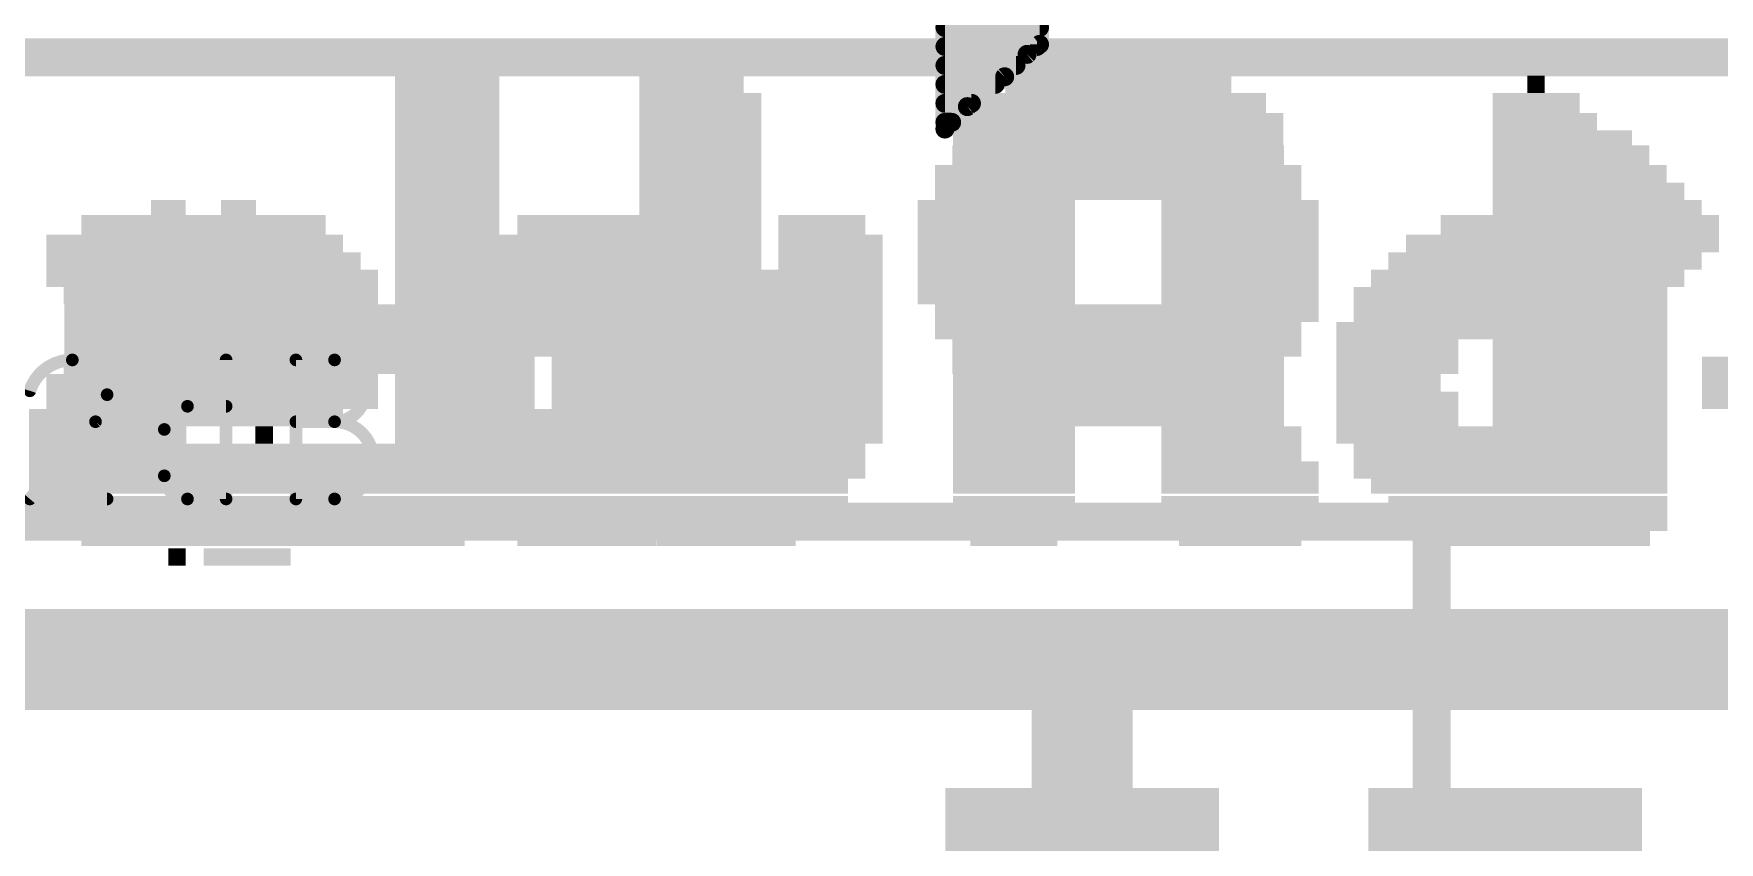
# Model space of a CAD drawing. Extents: x -26.2 to 60.5, y -16.3 to 39.9.
# Drawn here: x 16.53 to 23.3, y 31.02 to 34.27 of the extents above; entities that cross this region are included whole.
import ezdxf

# ---------------------------------------------------------------- set-up
doc = ezdxf.new("R2010")
doc.units = 0
for name, color, linetype in [('16', 140, 'CONTINUOUS'), ('21', 41, 'CONTINUOUS'), ('22', 40, 'CONTINUOUS'), ('49', 6, 'CONTINUOUS')]:
    doc.layers.add(name, color=color, linetype=linetype)

# ---------------------------------------------------------------- blocks, each defined once
blk = doc.blocks.new('RECT')
blk.add_solid([(-0.5, -0.5), (0.5, -0.5), (-0.5, 0.5), (0.5, 0.5)])

msp = doc.modelspace()

# ---------------------------------------------------------------- linework, layer by layer
at = {"layer": '16', "const_width": 0.4064}
for points in [[(20.74, 31.75), (13.97, 31.75)], [(24.13, 31.75), (20.74, 31.75)], [(20.74, 30.734), (20.74, 31.75)]]:
    msp.add_lwpolyline(points, dxfattribs=at)
at = {"layer": '16', "const_width": 0.2032}
for points in [[(20.74, 31.8516, 1), (20.74, 31.6484)], [(20.8416, 31.75, 1), (20.6384, 31.75)], [(20.74, 31.6484, 1), (20.74, 31.8516)]]:
    msp.add_lwpolyline(points, format="xyb", dxfattribs=at)
at = {"layer": '22', "const_width": 0.0762}
for points in [[(20.569, 34.222), (20.569, 36.072)], [(20.189, 34.902), (20.189, 33.882)], [(20.189, 34.29), (20.569, 34.29)], [(20.189, 34.2138), (20.5587, 34.2138)], [(20.429, 34.092), (20.519, 34.182)], [(20.519, 34.182), (20.569, 34.222)], [(20.189, 34.1376), (20.4746, 34.1376)], [(20.189, 34.0614), (20.3908, 34.0614)], [(20.279, 33.972), (20.429, 34.092)], [(20.189, 33.9852), (20.2955, 33.9852)], [(20.189, 33.882), (20.279, 33.972)], [(20.189, 33.909), (20.216, 33.909)]]:
    msp.add_lwpolyline(points, dxfattribs=at)
at = {"layer": '22', "const_width": 0.0381}
for points in [[(20.189, 34.309, 1), (20.189, 34.2709)], [(20.569, 34.2709, 1), (20.569, 34.309)], [(20.189, 34.2328, 1), (20.189, 34.1947)], [(20.5071, 34.1969, 1), (20.5309, 34.1671)], [(20.5325, 34.1685, 1), (20.5055, 34.1955)], [(20.55, 34.222, 1), (20.5881, 34.222)], [(20.5809, 34.2071, 1), (20.5571, 34.2369)], [(20.5587, 34.1947, 1), (20.5587, 34.2328)], [(20.189, 34.1566, 1), (20.189, 34.1185)], [(20.4746, 34.1185, 1), (20.4746, 34.1566)], [(20.189, 34.0804, 1), (20.189, 34.0423)], [(20.3908, 34.0423, 1), (20.3908, 34.0804)], [(20.4155, 34.1055, 1), (20.4425, 34.0785)], [(20.4409, 34.0771, 1), (20.4171, 34.1069)], [(20.189, 34.0042, 1), (20.189, 33.9661)], [(20.2671, 33.9869, 1), (20.2909, 33.9571)], [(20.2925, 33.9585, 1), (20.2655, 33.9855)], [(20.2955, 33.9661, 1), (20.2955, 34.0042)], [(20.189, 33.928, 1), (20.189, 33.8899)], [(20.216, 33.8899, 1), (20.216, 33.928)], [(20.1755, 33.8955, 1), (20.2025, 33.8685)], [(20.17, 33.882, 1), (20.2081, 33.882)]]:
    msp.add_lwpolyline(points, format="xyb", dxfattribs=at)
at = {"layer": '49'}
for points, const_width in [([(24.01, 34.17), (9.01, 34.17)], 0.1524), ([(17.301, 32.9542), (17.301, 32.3954)], 0.0508), ([(17.5814, 32.3954), (17.5814, 32.9542)], 0.0508), ([(17.5814, 32.9542), (17.7367, 32.9542)], 0.0508), ([(17.1458, 32.7679), (17.301, 32.7679)], 0.0508), ([(16.7763, 32.7058), (16.5125, 32.3954)], 0.0508), ([(17.5814, 32.7058), (17.7367, 32.7058)], 0.0508), ([(17.0527, 32.4885), (17.0527, 32.6748)], 0.0508), ([(22.1447, 32.3047), (10.8753, 32.3047)], 0.1524), ([(16.5125, 32.3954), (16.8229, 32.3954)], 0.0508), ([(17.301, 32.3954), (17.1458, 32.3954)], 0.0508), ([(17.7367, 32.3954), (17.5814, 32.3954)], 0.0508), ([(22.1447, 21.0353), (22.1447, 32.3047)], 0.1524)]:
    msp.add_lwpolyline(points, dxfattribs=dict(at, const_width=const_width))
for points, const_width in [([(16.6832, 32.9542, 0.3252), (16.5125, 32.83)], 0.0508), ([(16.8229, 32.8145, 0.4142), (16.6832, 32.9542)], 0.0508), ([(16.6832, 32.9669, 1), (16.6832, 32.9415)], 0.0254), ([(16.6832, 32.9415, 1), (16.6832, 32.9669)], 0.0254), ([(17.3137, 32.9542, 1), (17.2883, 32.9542)], 0.0254), ([(17.5941, 32.9542, 1), (17.5687, 32.9542)], 0.0254), ([(17.5814, 32.9669, 1), (17.5814, 32.9415)], 0.0254), ([(17.7367, 32.7058, 1), (17.7367, 32.9542)], 0.0508), ([(17.7367, 32.9669, 1), (17.7367, 32.9415)], 0.0254), ([(17.7367, 32.9415, 1), (17.7367, 32.9669)], 0.0254), ([(16.5004, 32.8339, 1), (16.5245, 32.8261)], 0.0254), ([(16.7763, 32.7058, 0.2053), (16.8229, 32.8145)], 0.0508), ([(16.8356, 32.8145, 1), (16.8102, 32.8145)], 0.0254), ([(16.8102, 32.8145, 1), (16.8356, 32.8145)], 0.0254), ([(17.1458, 32.7679, 0.4142), (17.0527, 32.6748)], 0.0508), ([(17.1458, 32.7806, 1), (17.1458, 32.7552)], 0.0254), ([(17.1458, 32.7552, 1), (17.1458, 32.7806)], 0.0254), ([(17.301, 32.7552, 1), (17.301, 32.7806)], 0.0254), ([(16.7676, 32.715, 1), (16.7851, 32.6966)], 0.0254), ([(16.786, 32.6976, 1), (16.7667, 32.7141)], 0.0254), ([(17.5814, 32.7185, 1), (17.5814, 32.6931)], 0.0254), ([(17.7367, 32.3954, 1), (17.7367, 32.7058)], 0.0508), ([(17.7367, 32.7185, 1), (17.7367, 32.6931)], 0.0254), ([(17.7367, 32.7185, 1), (17.7367, 32.6931)], 0.0254), ([(17.7367, 32.6931, 1), (17.7367, 32.7185)], 0.0254), ([(17.0654, 32.6748, 1), (17.04, 32.6748)], 0.0254), ([(17.04, 32.6748, 1), (17.0654, 32.6748)], 0.0254), ([(17.0527, 32.4885, 0.4142), (17.1458, 32.3954)], 0.0508), ([(17.0654, 32.4885, 1), (17.04, 32.4885)], 0.0254), ([(17.04, 32.4885, 1), (17.0654, 32.4885)], 0.0254), ([(16.5028, 32.4036, 1), (16.5221, 32.3872)], 0.0254), ([(16.8229, 32.3827, 1), (16.8229, 32.4081)], 0.0254), ([(17.1458, 32.4081, 1), (17.1458, 32.3827)], 0.0254), ([(17.1458, 32.3827, 1), (17.1458, 32.4081)], 0.0254), ([(17.2883, 32.3954, 1), (17.3137, 32.3954)], 0.0254), ([(17.301, 32.3827, 1), (17.301, 32.4081)], 0.0254), ([(17.5814, 32.4081, 1), (17.5814, 32.3827)], 0.0254), ([(17.5687, 32.3954, 1), (17.5941, 32.3954)], 0.0254), ([(17.7367, 32.4081, 1), (17.7367, 32.3827)], 0.0254), ([(17.7367, 32.3827, 1), (17.7367, 32.4081)], 0.0254), ([(22.1828, 32.3047, 1), (22.1066, 32.3047)], 0.0762), ([(22.1447, 32.2666, 1), (22.1447, 32.3428)], 0.0762)]:
    msp.add_lwpolyline(points, format="xyb", dxfattribs=dict(at, const_width=const_width))

# ---------------------------------------------------------------- block references
at = {"layer": '16', "xscale": 1.1}
for p in [(20.74, 30.734), (22.44, 30.734)]:
    msp.add_blockref('RECT', p, dxfattribs=at)
at = {"layer": '21'}
for p, xscale, yscale in [((19.206, 34.132), 0.35, 0.07), ((19.171, 34.062), 0.42, 0.07), ((20.746, 34.062), 0.63, 0.07), ((19.206, 33.987), 0.49, 0.08), ((20.816, 33.987), 1.05, 0.08), ((19.206, 33.912), 0.49, 0.07), ((20.816, 33.912), 1.19, 0.07), ((19.206, 33.847), 0.49, 0.06), ((20.851, 33.847), 1.26, 0.06), ((19.206, 33.777), 0.49, 0.08), ((20.886, 33.777), 1.33, 0.08), ((19.206, 33.702), 0.49, 0.07), ((20.921, 33.702), 1.4, 0.07), ((19.206, 33.632), 0.49, 0.07), ((20.921, 33.632), 1.4, 0.07), ((17.351, 33.567), 0.14, 0.06), ((19.206, 33.567), 0.49, 0.06), ((20.466, 33.567), 0.49, 0.06), ((21.411, 33.567), 0.56, 0.06), ((17.351, 33.497), 0.7, 0.08), ((18.681, 33.497), 0.42, 0.08), ((19.206, 33.497), 0.49, 0.08), ((20.466, 33.497), 0.49, 0.08), ((21.446, 33.497), 0.49, 0.08), ((22.356, 33.497), 0.35, 0.08), ((22.846, 33.497), 0.35, 0.08), ((17.316, 33.422), 0.91, 0.07), ((18.891, 33.422), 1.12, 0.07), ((20.466, 33.422), 0.49, 0.07), ((21.446, 33.422), 0.49, 0.07), ((22.566, 33.422), 1.05, 0.07), ((17.316, 33.352), 1.05, 0.07), ((18.856, 33.352), 1.19, 0.07), ((20.466, 33.352), 0.49, 0.07), ((21.446, 33.352), 0.49, 0.07), ((22.531, 33.352), 1.12, 0.07), ((17.316, 33.282), 1.19, 0.07), ((18.821, 33.282), 1.26, 0.07), ((20.466, 33.282), 0.49, 0.07), ((21.446, 33.282), 0.49, 0.07), ((22.496, 33.282), 1.19, 0.07), ((17.316, 33.212), 1.19, 0.07), ((18.821, 33.212), 1.26, 0.07), ((20.466, 33.212), 0.49, 0.07), ((21.411, 33.212), 0.56, 0.07), ((22.461, 33.212), 1.26, 0.07), ((17.316, 33.142), 1.33, 0.07), ((18.786, 33.142), 1.33, 0.07), ((20.956, 33.142), 1.47, 0.07), ((22.461, 33.142), 1.26, 0.07), ((16.931, 33.072), 0.56, 0.07), ((17.736, 33.072), 0.49, 0.07), ((18.786, 33.072), 1.33, 0.07), ((20.921, 33.072), 1.4, 0.07), ((22.426, 33.072), 1.33, 0.07), ((16.896, 33.007), 0.49, 0.08), ((17.736, 33.007), 0.49, 0.08), ((18.331, 33.007), 0.56, 0.08), ((19.171, 33.007), 0.56, 0.08), ((20.921, 33.007), 1.4, 0.08), ((22.006, 33.007), 0.49, 0.08), ((22.846, 33.007), 0.49, 0.08), ((17.316, 32.932), 1.33, 0.07), ((18.296, 32.932), 0.49, 0.07), ((19.206, 32.932), 0.49, 0.07), ((20.886, 32.932), 1.33, 0.07), ((22.006, 32.932), 0.49, 0.07), ((22.846, 32.932), 0.49, 0.07), ((23.476, 32.932), 0.49, 0.07), ((17.246, 32.862), 1.33, 0.07), ((18.296, 32.862), 0.49, 0.07), ((19.206, 32.862), 0.49, 0.07), ((20.886, 32.862), 1.33, 0.07), ((21.971, 32.862), 0.42, 0.07), ((22.846, 32.862), 0.49, 0.07), ((23.476, 32.862), 0.49, 0.07), ((17.281, 32.792), 1.26, 0.07), ((18.296, 32.792), 0.49, 0.07), ((19.206, 32.792), 0.49, 0.07), ((20.886, 32.792), 1.33, 0.07), ((22.006, 32.792), 0.49, 0.07), ((22.846, 32.792), 0.49, 0.07), ((23.476, 32.792), 0.49, 0.07), ((17.211, 32.722), 1.12, 0.07), ((18.331, 32.722), 0.56, 0.07), ((19.171, 32.722), 0.56, 0.07), ((20.886, 32.722), 1.33, 0.07), ((22.006, 32.722), 0.49, 0.07), ((22.846, 32.722), 0.49, 0.07), ((16.896, 32.652), 0.49, 0.07), ((18.786, 32.652), 1.33, 0.07), ((20.466, 32.652), 0.49, 0.07), ((21.376, 32.652), 0.49, 0.07), ((22.426, 32.652), 1.33, 0.07), ((16.966, 32.582), 0.63, 0.07), ((17.701, 32.582), 0.28, 0.07), ((18.786, 32.582), 1.33, 0.07), ((20.466, 32.582), 0.49, 0.07), ((21.376, 32.582), 0.49, 0.07), ((22.461, 32.582), 1.26, 0.07), ((17.281, 32.512), 1.12, 0.07), ((18.821, 32.512), 1.26, 0.07), ((20.466, 32.512), 0.49, 0.07), ((21.411, 32.512), 0.56, 0.07), ((22.461, 32.512), 1.26, 0.07), ((17.316, 32.447), 1.19, 0.06), ((18.821, 32.447), 1.26, 0.06), ((20.466, 32.447), 0.49, 0.06), ((21.446, 32.447), 0.49, 0.06), ((22.496, 32.447), 1.19, 0.06), ((17.351, 32.372), 1.12, 0.07), ((18.856, 32.372), 1.19, 0.07), ((20.466, 32.372), 0.49, 0.07), ((21.446, 32.372), 0.49, 0.07), ((22.531, 32.372), 1.12, 0.07), ((17.351, 32.302), 0.98, 0.07), ((18.856, 32.302), 1.05, 0.07), ((20.466, 32.302), 0.49, 0.07), ((21.481, 32.302), 0.42, 0.07), ((22.566, 32.302), 1.05, 0.07), ((17.386, 32.237), 0.77, 0.06), ((18.681, 32.237), 0.42, 0.06), ((19.206, 32.237), 0.35, 0.06), ((20.466, 32.237), 0.35, 0.06), ((21.446, 32.237), 0.35, 0.06), ((22.356, 32.237), 0.35, 0.06), ((22.846, 32.237), 0.35, 0.06), ((17.386, 32.162), 0.35, 0.07)]:
    msp.add_blockref('RECT', p, dxfattribs=dict(at, xscale=xscale, yscale=yscale))
at = {"layer": '22', "rotation": 180}
for p, xscale, yscale in [((18.189, 34.132), 0.28, 0.07), ((18.189, 34.062), 0.42, 0.07), ((21.024, 34.062), 0.63, 0.07), ((22.564, 34.062), 0.07, 0.07), ((18.189, 33.987), 0.42, 0.08), ((20.989, 33.987), 0.98, 0.08), ((22.564, 33.987), 0.35, 0.08), ((18.189, 33.912), 0.42, 0.07), ((20.954, 33.912), 1.19, 0.07), ((22.599, 33.912), 0.42, 0.07), ((18.189, 33.847), 0.42, 0.06), ((20.919, 33.847), 1.26, 0.06), ((22.669, 33.847), 0.56, 0.06), ((18.189, 33.777), 0.42, 0.08), ((20.884, 33.777), 1.33, 0.08), ((22.704, 33.777), 0.63, 0.08), ((18.189, 33.702), 0.42, 0.07), ((20.849, 33.702), 1.4, 0.07), ((22.739, 33.702), 0.7, 0.07), ((18.189, 33.632), 0.42, 0.07), ((20.849, 33.632), 1.4, 0.07), ((22.774, 33.632), 0.77, 0.07), ((17.069, 33.567), 0.14, 0.06), ((18.189, 33.567), 0.42, 0.06), ((20.359, 33.567), 0.56, 0.06), ((21.304, 33.567), 0.49, 0.06), ((22.809, 33.567), 0.84, 0.06), ((17.069, 33.497), 0.7, 0.08), ((18.189, 33.497), 0.42, 0.08), ((18.854, 33.497), 0.35, 0.08), ((19.694, 33.497), 0.35, 0.08), ((20.324, 33.497), 0.49, 0.08), ((21.304, 33.497), 0.49, 0.08), ((22.844, 33.497), 0.91, 0.08), ((17.034, 33.422), 0.91, 0.07), ((18.189, 33.422), 0.42, 0.07), ((18.819, 33.422), 0.42, 0.07), ((19.729, 33.422), 0.42, 0.07), ((20.324, 33.422), 0.49, 0.07), ((21.304, 33.422), 0.49, 0.07), ((22.844, 33.422), 0.91, 0.07), ((17.069, 33.352), 0.98, 0.07), ((18.189, 33.352), 0.42, 0.07), ((18.854, 33.352), 0.49, 0.07), ((19.729, 33.352), 0.42, 0.07), ((20.324, 33.352), 0.49, 0.07), ((21.304, 33.352), 0.49, 0.07), ((22.809, 33.352), 0.84, 0.07), ((17.069, 33.282), 0.98, 0.07), ((18.189, 33.282), 0.42, 0.07), ((18.854, 33.282), 0.49, 0.07), ((19.694, 33.282), 0.49, 0.07), ((20.324, 33.282), 0.49, 0.07), ((21.304, 33.282), 0.49, 0.07), ((22.774, 33.282), 0.77, 0.07), ((17.139, 33.212), 0.98, 0.07), ((18.189, 33.212), 0.42, 0.07), ((18.854, 33.212), 0.49, 0.07), ((19.694, 33.212), 0.49, 0.07), ((20.359, 33.212), 0.56, 0.07), ((21.304, 33.212), 0.49, 0.07), ((22.599, 33.212), 0.42, 0.07), ((23.019, 33.212), 0.14, 0.07), ((16.789, 33.142), 0.14, 0.07), ((17.419, 33.142), 0.42, 0.07), ((18.189, 33.142), 0.42, 0.07), ((18.854, 33.142), 0.49, 0.07), ((19.694, 33.142), 0.49, 0.07), ((20.849, 33.142), 1.4, 0.07), ((22.599, 33.142), 0.42, 0.07), ((17.349, 33.072), 0.56, 0.07), ((18.189, 33.072), 0.42, 0.07), ((18.854, 33.072), 0.49, 0.07), ((19.694, 33.072), 0.49, 0.07), ((20.849, 33.072), 1.4, 0.07), ((22.599, 33.072), 0.42, 0.07), ((17.174, 33.007), 0.77, 0.08), ((18.189, 33.007), 0.42, 0.08), ((18.854, 33.007), 0.49, 0.08), ((19.694, 33.007), 0.49, 0.08), ((20.884, 33.007), 1.33, 0.08), ((22.599, 33.007), 0.42, 0.08), ((17.104, 32.932), 0.91, 0.07), ((18.189, 32.932), 0.42, 0.07), ((18.854, 32.932), 0.49, 0.07), ((19.694, 32.932), 0.49, 0.07), ((20.884, 32.932), 1.33, 0.07), ((22.599, 32.932), 0.42, 0.07), ((17.034, 32.862), 0.91, 0.07), ((18.189, 32.862), 0.42, 0.07), ((18.854, 32.862), 0.49, 0.07), ((19.694, 32.862), 0.49, 0.07), ((20.954, 32.862), 1.19, 0.07), ((22.599, 32.862), 0.42, 0.07), ((17.034, 32.792), 0.91, 0.07), ((18.189, 32.792), 0.42, 0.07), ((18.854, 32.792), 0.49, 0.07), ((19.694, 32.792), 0.49, 0.07), ((20.989, 32.792), 1.12, 0.07), ((22.599, 32.792), 0.42, 0.07), ((16.929, 32.722), 0.84, 0.07), ((18.189, 32.722), 0.42, 0.07), ((18.854, 32.722), 0.49, 0.07), ((19.694, 32.722), 0.49, 0.07), ((21.059, 32.722), 0.98, 0.07), ((22.599, 32.722), 0.42, 0.07), ((16.824, 32.652), 0.63, 0.07), ((17.454, 32.652), 0.07, 0.07), ((18.189, 32.652), 0.42, 0.07), ((19.274, 32.652), 1.33, 0.07), ((21.304, 32.652), 0.49, 0.07), ((22.599, 32.652), 0.42, 0.07), ((16.719, 32.582), 0.42, 0.07), ((17.419, 32.582), 0.28, 0.07), ((18.084, 32.582), 0.63, 0.07), ((19.239, 32.582), 1.26, 0.07), ((21.304, 32.582), 0.49, 0.07), ((22.599, 32.582), 0.42, 0.07), ((17.069, 32.512), 1.12, 0.07), ((18.049, 32.512), 0.7, 0.07), ((19.239, 32.512), 1.26, 0.07), ((21.304, 32.512), 0.49, 0.07), ((22.599, 32.512), 0.42, 0.07), ((17.069, 32.447), 1.12, 0.06), ((18.049, 32.447), 0.7, 0.06), ((19.204, 32.447), 1.19, 0.06), ((21.304, 32.447), 0.49, 0.06), ((22.599, 32.447), 0.42, 0.06), ((17.104, 32.372), 1.05, 0.07), ((18.049, 32.372), 0.7, 0.07), ((19.204, 32.372), 1.19, 0.07), ((21.304, 32.372), 0.49, 0.07), ((22.599, 32.372), 0.42, 0.07), ((17.104, 32.302), 0.91, 0.07), ((18.014, 32.302), 0.63, 0.07), ((19.134, 32.302), 1.05, 0.07), ((21.304, 32.302), 0.49, 0.07), ((22.599, 32.302), 0.42, 0.07), ((17.069, 32.237), 0.7, 0.06), ((18.014, 32.237), 0.49, 0.06), ((18.854, 32.237), 0.35, 0.06), ((19.379, 32.237), 0.42, 0.06), ((21.304, 32.237), 0.35, 0.06), ((22.599, 32.237), 0.42, 0.06), ((17.104, 32.162), 0.07, 0.07)]:
    msp.add_blockref('RECT', p, dxfattribs=dict(at, xscale=xscale, yscale=yscale))

doc.saveas('drawing.dxf')
